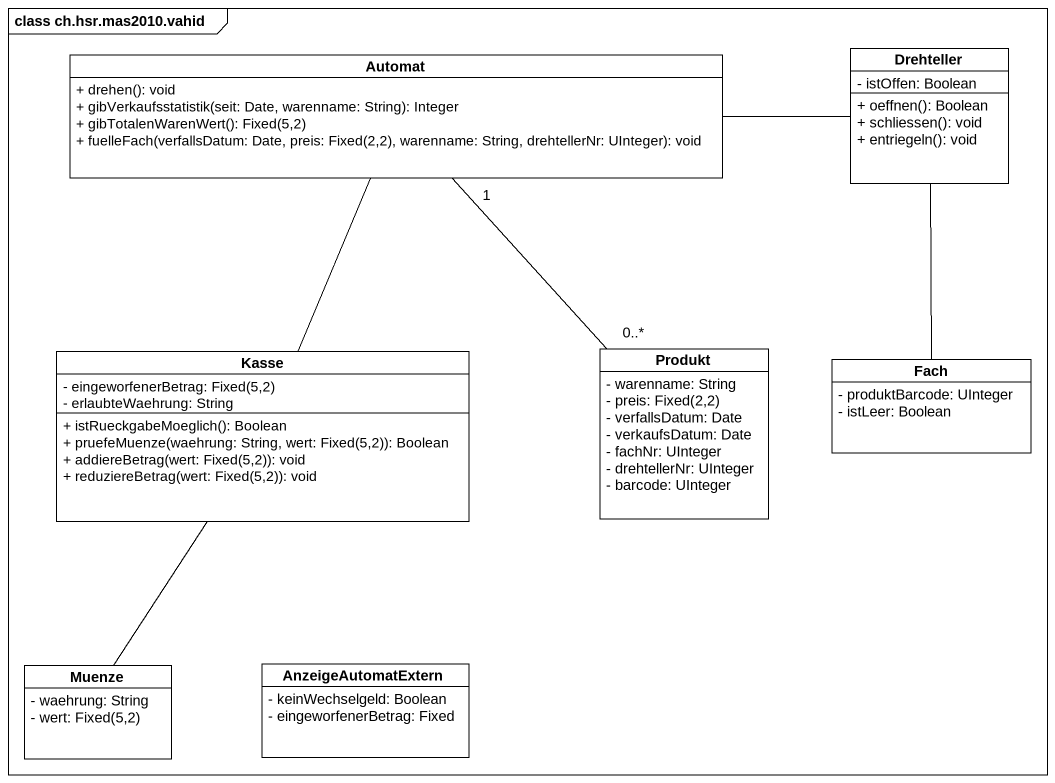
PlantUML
@startuml
mainframe class ch.hsr.mas2010.vahid
hide circle
hide empty members
skinparam classAttributeIconSize 0
class Automat {
  + drehen(): void
  + gibVerkaufsstatistik(seit: Date, warenname: String): Integer
  + gibTotalenWarenWert(): Fixed(5,2)
  + fuelleFach(verfallsDatum: Date, preis: Fixed(2,2), warenname: String, drehtellerNr: UInteger): void
}
class Drehteller {
  - istOffen: Boolean
  + oeffnen(): Boolean
  + schliessen(): void
  + entriegeln(): void
}
class Kasse {
  {field} - eingeworfenerBetrag: Fixed(5,2)
  - erlaubteWaehrung: String
  + istRueckgabeMoeglich(): Boolean
  + pruefeMuenze(waehrung: String, wert: Fixed(5,2)): Boolean
  + addiereBetrag(wert: Fixed(5,2)): void
  + reduziereBetrag(wert: Fixed(5,2)): void
}
class Produkt {
  - warenname: String
  {field} - preis: Fixed(2,2)
  - verfallsDatum: Date
  - verkaufsDatum: Date
  - fachNr: UInteger
  - drehtellerNr: UInteger
  - barcode: UInteger
}
class Fach {
  - produktBarcode: UInteger
  - istLeer: Boolean
}
class Muenze {
  - waehrung: String
  {field} - wert: Fixed(5,2)
}
class AnzeigeAutomatExtern {
  - keinWechselgeld: Boolean
  - eingeworfenerBetrag: Fixed
}
Automat -right- Drehteller
Drehteller -- Fach
Kasse -up- Automat
Produkt "0..*" -up- "1" Automat
Muenze -up- Kasse
@enduml
